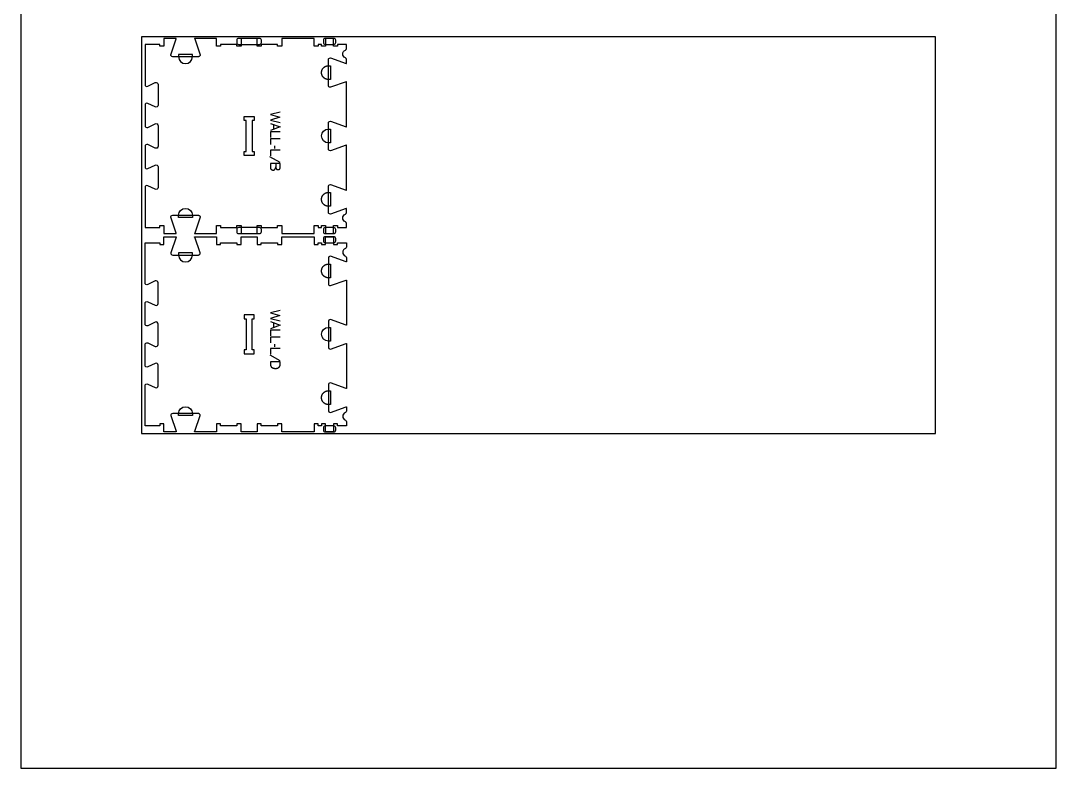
# Model space of a CAD drawing. Extents: x -34195 to -31012, y -10461 to -4867.
# Drawn here: x -34195 to -31012, y -10461 to -8161 of the extents above; entities that cross this region are included whole.
import ezdxf

# ---------------------------------------------------------------- set-up
doc = ezdxf.new("R2010")
doc.units = 0
for name, color, linetype in [('0_SHEET_SPRUCEPLY_2440X122', 1, 'CONTINUOUS'), ('1_ANYTOOL_1MMDEEP_LABELS_S', 2, 'CONTINUOUS'), ('3_ANYTOOL_CUTTHROUGH_INSID', 4, 'CONTINUOUS'), ('4_ANYTOOL_CUTTHROUGH_OUTSI', 5, 'CONTINUOUS'), ('5_ANYTOOL_HALF_MILL_9MM_IN', 3, 'CONTINUOUS'), ('DONOTCUT', 18, 'CONTINUOUS')]:
    doc.layers.add(name, color=color, linetype=linetype)

msp = doc.modelspace()

# ---------------------------------------------------------------- linework, layer by layer
at = {"layer": '0_SHEET_SPRUCEPLY_2440X122'}
msp.add_lwpolyline([(-33823.6, -8211.2), (-33823.6, -9431.2), (-31383.6, -9431.2), (-31383.6, -8211.2)], close=True, dxfattribs=at)
at = {"layer": '1_ANYTOOL_1MMDEEP_LABELS_S'}
for points in [[(-33397.7, -8442.2), (-33427.7, -8449.9), (-33398.6, -8458.4), (-33427.7, -8466.9), (-33397.7, -8474.4)], [(-33427.7, -8476.9), (-33397.7, -8487.8), (-33427.7, -8498.9)], [(-33418.2, -8480.4), (-33418.2, -8495.3)], [(-33397.7, -8503.2), (-33427.7, -8503.2), (-33427.7, -8520.3)], [(-33397.7, -8525), (-33427.7, -8525), (-33427.7, -8542.1)], [(-33397.7, -8559.9), (-33427.7, -8559.9), (-33427.7, -8577)], [(-33413.9, -8554.7), (-33413.9, -8545.9)], [(-33398.2, -8597.1), (-33429, -8579.9)], [(-33397.7, -8600.5), (-33427.7, -8600.5), (-33427.7, -8610.2), (-33427.8, -8612.8), (-33427.8, -8613), (-33427.8, -8613.2), (-33427.8, -8613.4), (-33427.8, -8613.7), (-33427.8, -8613.9), (-33427.8, -8614.1), (-33427.8, -8614.3), (-33427.7, -8614.5), (-33427.7, -8614.7), (-33427.6, -8614.9), (-33427.6, -8615.1), (-33427.5, -8615.3), (-33427.5, -8615.5), (-33427.4, -8615.7), (-33427.3, -8615.9), (-33427.3, -8616), (-33427.2, -8616.2), (-33427.1, -8616.4), (-33427, -8616.6), (-33426.9, -8616.7), (-33426.8, -8616.9), (-33426.7, -8617.1), (-33426.5, -8617.2), (-33426.4, -8617.4), (-33426.3, -8617.5), (-33426.2, -8617.7), (-33426, -8617.8), (-33425.9, -8618), (-33425.7, -8618.1), (-33425.6, -8618.3), (-33425.4, -8618.4), (-33425.2, -8618.5), (-33425.1, -8618.7), (-33424.9, -8618.8), (-33424.7, -8618.9), (-33424.6, -8619), (-33424.4, -8619.1), (-33424.2, -8619.2), (-33424, -8619.3), (-33423.8, -8619.4), (-33423.7, -8619.5), (-33423.5, -8619.6), (-33423.3, -8619.7), (-33423.1, -8619.8), (-33422.9, -8619.9), (-33422.7, -8619.9), (-33422.6, -8620), (-33422.4, -8620.1), (-33422.2, -8620.1), (-33422, -8620.2), (-33421.8, -8620.3), (-33421.6, -8620.3), (-33421.4, -8620.4), (-33421.2, -8620.4), (-33421, -8620.4), (-33420.8, -8620.5), (-33420.6, -8620.5), (-33420.4, -8620.5), (-33420.2, -8620.6), (-33420, -8620.6), (-33419.8, -8620.6), (-33419.6, -8620.6), (-33419.4, -8620.6), (-33419.2, -8620.6), (-33419, -8620.6), (-33418.7, -8620.6), (-33418.5, -8620.6), (-33418.2, -8620.6), (-33418, -8620.5), (-33417.8, -8620.5), (-33417.5, -8620.5), (-33417.3, -8620.4), (-33417.1, -8620.4), (-33416.9, -8620.3), (-33416.7, -8620.3), (-33416.5, -8620.2), (-33416.3, -8620.1), (-33416.1, -8620), (-33415.9, -8620), (-33415.7, -8619.9), (-33415.6, -8619.8), (-33415.5, -8619.8), (-33415.5, -8619.7), (-33415.4, -8619.7), (-33415.3, -8619.6), (-33415.2, -8619.6), (-33415.1, -8619.5), (-33415, -8619.5), (-33414.9, -8619.4), (-33414.9, -8619.4), (-33414.8, -8619.3), (-33414.7, -8619.2), (-33414.6, -8619.2), (-33414.6, -8619.1), (-33414.5, -8619), (-33414.4, -8619), (-33414.3, -8618.9), (-33414.3, -8618.8), (-33414.2, -8618.8), (-33414.1, -8618.7), (-33414, -8618.6), (-33414, -8618.5), (-33413.9, -8618.4), (-33413.7, -8618.2), (-33413.6, -8618), (-33413.5, -8617.9), (-33413.4, -8617.7), (-33413.2, -8617.3), (-33412.9, -8617), (-33412.8, -8616.6), (-33412.6, -8616.2), (-33412.4, -8615.8), (-33412.2, -8615.4), (-33412.1, -8615), (-33412, -8614.6), (-33411.8, -8614.2), (-33411.7, -8613.7), (-33411.6, -8613.3), (-33411.5, -8612.9), (-33411.5, -8612.4), (-33411.4, -8612), (-33411.3, -8611.5), (-33411.3, -8611.1)], [(-33411.4, -8600.5), (-33411.3, -8611.1), (-33411.3, -8611.5), (-33411.2, -8611.9), (-33411.2, -8612.3), (-33411.1, -8612.7), (-33411, -8613), (-33411, -8613.4), (-33410.9, -8613.8), (-33410.8, -8614.1), (-33410.7, -8614.5), (-33410.6, -8614.8), (-33410.5, -8615.2), (-33410.3, -8615.5), (-33410.2, -8615.8), (-33410, -8616.2), (-33409.9, -8616.5), (-33409.7, -8616.8), (-33409.7, -8616.9), (-33409.6, -8617), (-33409.6, -8617), (-33409.5, -8617.1), (-33409.5, -8617.2), (-33409.4, -8617.3), (-33409.4, -8617.3), (-33409.3, -8617.4), (-33409.3, -8617.5), (-33409.2, -8617.5), (-33409.2, -8617.6), (-33409.1, -8617.7), (-33409.1, -8617.7), (-33409, -8617.8), (-33408.9, -8617.9), (-33408.9, -8617.9), (-33408.8, -8618), (-33408.7, -8618), (-33408.7, -8618.1), (-33408.6, -8618.1), (-33408.5, -8618.2), (-33408.5, -8618.2), (-33408.4, -8618.3), (-33408.3, -8618.3), (-33408.2, -8618.4), (-33408.2, -8618.4), (-33408.1, -8618.5), (-33408, -8618.5), (-33407.9, -8618.6), (-33407.8, -8618.6), (-33407.8, -8618.7), (-33407.7, -8618.7), (-33407.6, -8618.7), (-33407.5, -8618.8), (-33407.3, -8618.8), (-33407.1, -8618.9), (-33406.9, -8619), (-33406.7, -8619), (-33406.5, -8619.1), (-33406.3, -8619.1), (-33406.1, -8619.2), (-33405.9, -8619.2), (-33405.7, -8619.2), (-33405.5, -8619.3), (-33405.2, -8619.3), (-33405, -8619.3), (-33404.7, -8619.3), (-33404.5, -8619.3), (-33404.2, -8619.3), (-33403.8, -8619.3), (-33403.6, -8619.3), (-33403.4, -8619.3), (-33403.2, -8619.3), (-33403.1, -8619.3), (-33402.9, -8619.2), (-33402.7, -8619.2), (-33402.5, -8619.2), (-33402.4, -8619.2), (-33402.2, -8619.1), (-33402, -8619.1), (-33401.9, -8619), (-33401.7, -8619), (-33401.5, -8619), (-33401.4, -8618.9), (-33401.2, -8618.8), (-33401.1, -8618.8), (-33400.9, -8618.7), (-33400.8, -8618.7), (-33400.7, -8618.6), (-33400.5, -8618.5), (-33400.4, -8618.5), (-33400.3, -8618.4), (-33400.2, -8618.3), (-33400, -8618.2), (-33399.9, -8618.1), (-33399.8, -8618), (-33399.7, -8617.9), (-33399.6, -8617.9), (-33399.5, -8617.8), (-33399.4, -8617.6), (-33399.3, -8617.5), (-33399.2, -8617.4), (-33399.1, -8617.3), (-33399, -8617.2), (-33398.9, -8617.1), (-33398.8, -8617), (-33398.7, -8616.8), (-33398.7, -8616.7), (-33398.6, -8616.6), (-33398.5, -8616.4), (-33398.4, -8616.3), (-33398.4, -8616.2), (-33398.3, -8616), (-33398.3, -8615.9), (-33398.2, -8615.7), (-33398.2, -8615.6), (-33398.1, -8615.4), (-33398.1, -8615.2), (-33398, -8615.1), (-33398, -8614.9), (-33397.9, -8614.7), (-33397.9, -8614.6), (-33397.9, -8614.4), (-33397.8, -8614.2), (-33397.8, -8614), (-33397.8, -8613.8), (-33397.8, -8613.6), (-33397.8, -8613.4), (-33397.8, -8613), (-33397.7, -8612.6), (-33397.7, -8600.5)], [(-33397.6, -9052.1), (-33427.6, -9059.8), (-33398.5, -9068.2), (-33427.6, -9076.7), (-33397.6, -9084.2)], [(-33427.6, -9086.8), (-33397.6, -9097.7), (-33427.6, -9108.7)], [(-33418, -9090.2), (-33418, -9105.2)], [(-33397.6, -9113), (-33427.6, -9113), (-33427.6, -9130.1)], [(-33397.6, -9134.8), (-33427.6, -9134.8), (-33427.6, -9151.9)], [(-33413.7, -9164.6), (-33413.8, -9155.8)], [(-33398, -9206.9), (-33428.8, -9189.8)], [(-33397.6, -9169.7), (-33427.6, -9169.7), (-33427.6, -9186.8)]]:
    msp.add_lwpolyline(points, dxfattribs=at)
msp.add_lwpolyline([(-33397.6, -9210.4), (-33427.6, -9210.4), (-33427.5, -9218.9), (-33427.5, -9219.3), (-33427.5, -9219.7), (-33427.4, -9220.1), (-33427.4, -9220.5), (-33427.3, -9220.9), (-33427.3, -9221.3), (-33427.2, -9221.6), (-33427.1, -9222), (-33427.1, -9222.3), (-33427, -9222.7), (-33426.9, -9223), (-33426.7, -9223.3), (-33426.6, -9223.6), (-33426.6, -9223.8), (-33426.5, -9223.9), (-33426.4, -9224.1), (-33426.3, -9224.2), (-33426.3, -9224.4), (-33426.2, -9224.5), (-33426.1, -9224.7), (-33426, -9224.8), (-33425.9, -9225), (-33425.9, -9225.1), (-33425.8, -9225.2), (-33425.7, -9225.4), (-33425.6, -9225.5), (-33425.5, -9225.6), (-33425.4, -9225.8), (-33425.3, -9225.9), (-33425.2, -9226), (-33425.1, -9226.1), (-33425, -9226.3), (-33424.9, -9226.4), (-33424.8, -9226.5), (-33424.6, -9226.6), (-33424.5, -9226.7), (-33424.4, -9226.8), (-33424.3, -9226.9), (-33424.2, -9227), (-33424, -9227.1), (-33423.9, -9227.2), (-33423.8, -9227.3), (-33423.6, -9227.4), (-33423.5, -9227.5), (-33423.4, -9227.6), (-33423.1, -9227.8), (-33422.8, -9228), (-33422.5, -9228.2), (-33421.9, -9228.5), (-33421.2, -9228.8), (-33420.6, -9229.1), (-33420, -9229.3), (-33419.3, -9229.5), (-33418.7, -9229.8), (-33418, -9230), (-33417.4, -9230.1), (-33416.7, -9230.3), (-33416, -9230.4), (-33415.4, -9230.5), (-33414.7, -9230.6), (-33414, -9230.7), (-33413.3, -9230.7), (-33412.6, -9230.8), (-33411.9, -9230.8), (-33411.3, -9230.8), (-33410.7, -9230.7), (-33410.1, -9230.7), (-33409.5, -9230.6), (-33409, -9230.5), (-33408.7, -9230.5), (-33408.4, -9230.4), (-33408.1, -9230.4), (-33407.8, -9230.3), (-33407.6, -9230.2), (-33407.3, -9230.2), (-33407, -9230.1), (-33406.7, -9230), (-33406.5, -9229.9), (-33406.2, -9229.8), (-33405.9, -9229.7), (-33405.7, -9229.6), (-33405.4, -9229.5), (-33405.1, -9229.4), (-33404.6, -9229.1), (-33404.1, -9228.9), (-33403.6, -9228.6), (-33403.1, -9228.3), (-33402.8, -9228.1), (-33402.5, -9227.9), (-33402.2, -9227.7), (-33401.9, -9227.5), (-33401.6, -9227.3), (-33401.4, -9227.1), (-33401.1, -9226.9), (-33400.9, -9226.6), (-33400.6, -9226.4), (-33400.4, -9226.2), (-33400.2, -9226), (-33400, -9225.7), (-33399.8, -9225.5), (-33399.6, -9225.3), (-33399.4, -9225), (-33399.3, -9224.8), (-33399.1, -9224.5), (-33399, -9224.3), (-33398.8, -9224), (-33398.7, -9223.8), (-33398.6, -9223.5), (-33398.5, -9223.2), (-33398.4, -9223), (-33398.3, -9222.7), (-33398.2, -9222.4), (-33398.1, -9222.1), (-33398, -9221.8), (-33398, -9221.6), (-33397.9, -9221.3), (-33397.9, -9221), (-33397.9, -9220.7), (-33397.9, -9220.4), (-33397.8, -9218), (-33397.7, -9215.5), (-33397.6, -9212.9)], close=True, dxfattribs=at)
at = {"layer": '3_ANYTOOL_CUTTHROUGH_INSID', "color": 4}
for points in [[(-33508.3, -8455.5), (-33478.1, -8455.5), (-33478.1, -8468), (-33484.1, -8468), (-33484.1, -8563.5), (-33478.1, -8563.5), (-33478.1, -8576), (-33508.6, -8576), (-33508.6, -8563.5), (-33502.6, -8563.5), (-33502.6, -8468), (-33508.6, -8468), (-33508.6, -8455.5)], [(-33508.3, -9186), (-33478.1, -9186), (-33478.1, -9173.5), (-33484.1, -9173.5), (-33484.1, -9078), (-33478.1, -9078), (-33478.1, -9065.5), (-33508.6, -9065.5), (-33508.6, -9078), (-33502.6, -9078), (-33502.6, -9173.5), (-33508.6, -9173.5), (-33508.6, -9186)]]:
    msp.add_lwpolyline(points, close=True, dxfattribs=at)
at = {"layer": '4_ANYTOOL_CUTTHROUGH_OUTSI', "color": 5}
for points in [[(-33768.1, -8234), (-33813.1, -8234), (-33813.1, -8357.4), (-33813.1, -8357.4, 0.551268), (-33804.9, -8362.6), (-33782, -8351.8, -0.551268), (-33773.1, -8357.4), (-33773.1, -8420.8, -0.551268), (-33782, -8426.4), (-33804.9, -8415.6, 0.551268), (-33813.1, -8420.8), (-33813.1, -8484.1, 0.551268), (-33804.9, -8489.3), (-33782, -8478.5, -0.551268), (-33773.1, -8484.1), (-33773.1, -8547.5, -0.551268), (-33782, -8553.1), (-33804.9, -8542.3, 0.551268), (-33813.1, -8547.5), (-33813.1, -8610.8, 0.551268), (-33804.9, -8616), (-33782, -8605.2, -0.551268), (-33773.1, -8610.8), (-33773.1, -8674.2, -0.551268), (-33782, -8679.8), (-33804.9, -8669, 0.551268), (-33813.1, -8674.2), (-33813.1, -8797.5), (-33768.1, -8797.5), (-33768.1, -8791.5), (-33755.6, -8791.5), (-33755.6, -8815.5), (-33717, -8815.5), (-33717, -8815.5, 0.061485), (-33717.2, -8814.2), (-33734.1, -8765.9), (-33734.1, -8765.8), (-33734.1, -8765.8), (-33734.1, -8765.8, -0.414214), (-33727.9, -8759.5), (-33649.9, -8759.5), (-33649.7, -8759.6), (-33649.6, -8759.6), (-33649.4, -8759.6), (-33649.3, -8759.6), (-33649.1, -8759.6), (-33649, -8759.6), (-33648.8, -8759.6), (-33648.7, -8759.7), (-33648.5, -8759.7), (-33648.4, -8759.7), (-33648.2, -8759.8), (-33648.1, -8759.8), (-33647.9, -8759.9), (-33647.8, -8759.9), (-33647.6, -8760), (-33647.5, -8760), (-33647.3, -8760.1), (-33647.2, -8760.2), (-33647.1, -8760.2), (-33646.9, -8760.3), (-33646.8, -8760.4), (-33646.7, -8760.4), (-33646.5, -8760.5), (-33646.4, -8760.6), (-33646.3, -8760.7), (-33646.2, -8760.8), (-33646, -8760.9), (-33645.9, -8761), (-33645.8, -8761.1), (-33645.7, -8761.2), (-33645.6, -8761.3), (-33645.5, -8761.4, -0.198912), (-33643.6, -8765.8), (-33643.6, -8765.8), (-33643.6, -8765.9), (-33660.5, -8814.2), (-33660.5, -8814.2, 0.061485), (-33660.8, -8815.5), (-33593.6, -8815.5), (-33593.6, -8791.5), (-33581.1, -8791.5), (-33581.1, -8797.5), (-33530.6, -8797.5), (-33530.6, -8791.5), (-33518.1, -8791.5), (-33518.1, -8815.5), (-33468.6, -8815.5), (-33468.6, -8791.5), (-33456.1, -8791.5), (-33456.1, -8797.5), (-33405.6, -8797.5), (-33405.6, -8791.5), (-33393.1, -8791.5), (-33393.1, -8815.5), (-33293.6, -8815.5), (-33293.6, -8791.5), (-33281.1, -8791.5), (-33281.1, -8797.5), (-33270.6, -8797.5), (-33270.6, -8791.5), (-33258.1, -8791.5), (-33258.1, -8815.5), (-33233.6, -8815.5), (-33233.6, -8791.5), (-33221.1, -8791.5), (-33221.1, -8797.5), (-33193.6, -8797.5), (-33193.6, -8785.1), (-33193.6, -8785.1, 0.317837), (-33197.4, -8779.7, -0.707107), (-33197.4, -8756.6, 0.317837), (-33193.6, -8751.2), (-33193.6, -8738.8, 0.061485), (-33195, -8739), (-33243.3, -8755.9), (-33243.3, -8755.9), (-33243.3, -8755.9), (-33243.3, -8755.9, -0.198912), (-33247.8, -8754.1), (-33247.9, -8754), (-33248, -8753.9), (-33248.1, -8753.8), (-33248.2, -8753.7), (-33248.3, -8753.6), (-33248.4, -8753.4), (-33248.4, -8753.3), (-33248.5, -8753.2), (-33248.6, -8753.1), (-33248.7, -8752.9), (-33248.8, -8752.8), (-33248.8, -8752.7), (-33248.9, -8752.5), (-33249, -8752.4), (-33249.1, -8752.2), (-33249.1, -8752.1), (-33249.2, -8751.9), (-33249.2, -8751.8), (-33249.3, -8751.7), (-33249.3, -8751.5), (-33249.4, -8751.4), (-33249.4, -8751.2), (-33249.4, -8751.1), (-33249.5, -8750.9), (-33249.5, -8750.8), (-33249.5, -8750.6), (-33249.5, -8750.5), (-33249.6, -8750.3), (-33249.6, -8750.2), (-33249.6, -8750), (-33249.6, -8749.8), (-33249.6, -8749.7), (-33249.6, -8671.7, -0.414214), (-33243.3, -8665.4), (-33243.3, -8665.4), (-33243.3, -8665.5), (-33195, -8682.4), (-33195, -8682.4, 0.061485), (-33193.6, -8682.6), (-33193.6, -8543.9, 0.061485), (-33195, -8544.1), (-33243.3, -8561), (-33243.3, -8561), (-33243.3, -8561), (-33243.3, -8561, -0.198912), (-33247.8, -8559.2), (-33247.9, -8559.1), (-33248, -8559), (-33248.1, -8558.9), (-33248.2, -8558.8), (-33248.3, -8558.7), (-33248.4, -8558.5), (-33248.4, -8558.4), (-33248.5, -8558.3), (-33248.6, -8558.2), (-33248.7, -8558), (-33248.8, -8557.9), (-33248.8, -8557.8), (-33248.9, -8557.6), (-33249, -8557.5), (-33249.1, -8557.3), (-33249.1, -8557.2), (-33249.2, -8557), (-33249.2, -8556.9), (-33249.3, -8556.8), (-33249.3, -8556.6), (-33249.4, -8556.5), (-33249.4, -8556.3), (-33249.4, -8556.2), (-33249.5, -8556), (-33249.5, -8555.9), (-33249.5, -8555.7), (-33249.5, -8555.6), (-33249.6, -8555.4), (-33249.6, -8555.3), (-33249.6, -8555.1), (-33249.6, -8554.9), (-33249.6, -8554.8), (-33249.6, -8476.8), (-33249.6, -8476.6), (-33249.6, -8476.5), (-33249.6, -8476.3), (-33249.6, -8476.2), (-33249.5, -8476), (-33249.5, -8475.9), (-33249.5, -8475.7), (-33249.5, -8475.6), (-33249.4, -8475.4), (-33249.4, -8475.3), (-33249.4, -8475.1), (-33249.3, -8475), (-33249.3, -8474.8), (-33249.2, -8474.7), (-33249.2, -8474.6), (-33249.1, -8474.4), (-33249.1, -8474.3), (-33249, -8474.1), (-33248.9, -8474), (-33248.8, -8473.8), (-33248.8, -8473.7), (-33248.7, -8473.6), (-33248.6, -8473.4), (-33248.5, -8473.3), (-33248.4, -8473.2), (-33248.4, -8473.1), (-33248.3, -8472.9), (-33248.2, -8472.8), (-33248.1, -8472.7), (-33248, -8472.6), (-33247.9, -8472.5), (-33247.8, -8472.4, -0.198912), (-33243.3, -8470.5), (-33243.3, -8470.5), (-33243.3, -8470.6), (-33195, -8487.5), (-33195, -8487.5, 0.061485), (-33193.6, -8487.7), (-33193.6, -8349, 0.061485), (-33195, -8349.2), (-33243.3, -8366.1), (-33243.3, -8366.1), (-33243.3, -8366.1), (-33243.3, -8366.1, -0.414214), (-33249.6, -8359.9), (-33249.6, -8281.9), (-33249.6, -8281.7), (-33249.6, -8281.6), (-33249.6, -8281.4), (-33249.6, -8281.3), (-33249.5, -8281.1), (-33249.5, -8281), (-33249.5, -8280.8), (-33249.5, -8280.7), (-33249.4, -8280.5), (-33249.4, -8280.4), (-33249.4, -8280.2), (-33249.3, -8280.1), (-33249.3, -8279.9), (-33249.2, -8279.8), (-33249.2, -8279.7), (-33249.1, -8279.5), (-33249.1, -8279.4), (-33249, -8279.2), (-33248.9, -8279.1), (-33248.8, -8278.9), (-33248.8, -8278.8), (-33248.7, -8278.7), (-33248.6, -8278.5), (-33248.5, -8278.4), (-33248.4, -8278.3), (-33248.4, -8278.2), (-33248.3, -8278), (-33248.2, -8277.9), (-33248.1, -8277.8), (-33248, -8277.7), (-33247.9, -8277.6), (-33247.8, -8277.5, -0.198912), (-33243.3, -8275.6), (-33243.3, -8275.6), (-33243.3, -8275.7), (-33195, -8292.6), (-33195, -8292.6, 0.061485), (-33193.6, -8292.8), (-33193.6, -8280.4, 0.317837), (-33197.4, -8275, -0.707107), (-33197.4, -8251.9, 0.317837), (-33193.6, -8246.5), (-33193.6, -8234), (-33221.1, -8234), (-33221.1, -8240), (-33233.6, -8240), (-33233.6, -8216), (-33258.1, -8216), (-33258.1, -8240), (-33270.6, -8240), (-33270.6, -8234), (-33281.1, -8234), (-33281.1, -8240), (-33293.6, -8240), (-33293.6, -8216), (-33343.3, -8216), (-33393.1, -8216), (-33393.1, -8240), (-33405.6, -8240), (-33405.6, -8234), (-33456.1, -8234), (-33456.1, -8240), (-33468.6, -8240), (-33468.6, -8216), (-33518.1, -8216), (-33518.1, -8240), (-33530.6, -8240), (-33530.6, -8234), (-33581.1, -8234), (-33581.1, -8240), (-33593.6, -8240), (-33593.6, -8216), (-33660.8, -8216), (-33660.8, -8216, 0.061485), (-33660.5, -8217.4), (-33643.6, -8265.7), (-33643.6, -8265.8), (-33643.6, -8265.8), (-33643.6, -8265.8, -0.198912), (-33645.5, -8270.2), (-33645.6, -8270.3), (-33645.7, -8270.4), (-33645.8, -8270.5), (-33645.9, -8270.6), (-33646, -8270.7), (-33646.2, -8270.8), (-33646.3, -8270.9), (-33646.4, -8271), (-33646.5, -8271.1), (-33646.7, -8271.2), (-33646.8, -8271.2), (-33646.9, -8271.3), (-33647.1, -8271.4), (-33647.2, -8271.4), (-33647.3, -8271.5), (-33647.5, -8271.6), (-33647.6, -8271.6), (-33647.8, -8271.7), (-33647.9, -8271.7), (-33648.1, -8271.8), (-33648.2, -8271.8), (-33648.4, -8271.9), (-33648.5, -8271.9), (-33648.7, -8271.9), (-33648.8, -8272), (-33649, -8272), (-33649.1, -8272), (-33649.3, -8272), (-33649.4, -8272), (-33649.6, -8272), (-33649.7, -8272), (-33649.9, -8272), (-33727.9, -8272, -0.414214), (-33734.1, -8265.8), (-33734.1, -8265.8), (-33734.1, -8265.7), (-33717.2, -8217.4), (-33717.2, -8217.4, 0.061485), (-33717, -8216), (-33755.6, -8216), (-33755.6, -8240), (-33768.1, -8240), (-33768.1, -8234)], [(-33193.6, -9348.8), (-33193.6, -9361.2, -0.317837), (-33197.4, -9366.6, 0.707107), (-33197.4, -9389.7, -0.317837), (-33193.6, -9395.1), (-33193.6, -9407.5), (-33221.1, -9407.5), (-33221.1, -9401.5), (-33233.6, -9401.5), (-33233.6, -9425.5), (-33258.1, -9425.5), (-33258.1, -9401.5), (-33270.6, -9401.5), (-33270.6, -9407.5), (-33281.1, -9407.5), (-33281.1, -9401.5), (-33293.6, -9401.5), (-33293.6, -9425.5), (-33393.1, -9425.5), (-33393.1, -9401.5), (-33405.6, -9401.5), (-33405.6, -9407.5), (-33456.1, -9407.5), (-33456.1, -9401.5), (-33468.6, -9401.5), (-33468.6, -9425.5), (-33518.1, -9425.5), (-33518.1, -9401.5), (-33530.6, -9401.5), (-33530.6, -9407.5), (-33581.1, -9407.5), (-33581.1, -9401.5), (-33593.6, -9401.5), (-33593.6, -9425.5), (-33660.8, -9425.5), (-33660.8, -9425.5, -0.061485), (-33660.5, -9424.2), (-33643.6, -9375.9), (-33643.6, -9375.8), (-33643.6, -9375.8), (-33643.6, -9375.8, 0.198912), (-33645.5, -9371.4), (-33645.6, -9371.3), (-33645.7, -9371.2), (-33645.8, -9371.1), (-33645.9, -9371), (-33646, -9370.9), (-33646.2, -9370.8), (-33646.3, -9370.7), (-33646.4, -9370.6), (-33646.5, -9370.5), (-33646.7, -9370.4), (-33646.8, -9370.4), (-33646.9, -9370.3), (-33647.1, -9370.2), (-33647.2, -9370.2), (-33647.3, -9370.1), (-33647.5, -9370), (-33647.6, -9370), (-33647.8, -9369.9), (-33647.9, -9369.9), (-33648.1, -9369.8), (-33648.2, -9369.8), (-33648.4, -9369.7), (-33648.5, -9369.7), (-33648.7, -9369.7), (-33648.8, -9369.6), (-33649, -9369.6), (-33649.1, -9369.6), (-33649.3, -9369.6), (-33649.4, -9369.6), (-33649.6, -9369.6), (-33649.7, -9369.6), (-33649.9, -9369.5), (-33727.9, -9369.5, 0.414214), (-33734.1, -9375.8), (-33734.1, -9375.8), (-33734.1, -9375.9), (-33717.2, -9424.2), (-33717.2, -9424.2, -0.061485), (-33717, -9425.5), (-33755.6, -9425.5), (-33755.6, -9401.5), (-33768.1, -9401.5), (-33768.1, -9407.5), (-33813.1, -9407.5), (-33813.1, -9284.2), (-33813.1, -9284.2, -0.551268), (-33804.9, -9279), (-33782, -9289.8, 0.551268), (-33773.1, -9284.2), (-33773.1, -9220.8, 0.551268), (-33782, -9215.2), (-33804.9, -9226, -0.551268), (-33813.1, -9220.8), (-33813.1, -9157.5, -0.551268), (-33804.9, -9152.3), (-33782, -9163.1, 0.551268), (-33773.1, -9157.5), (-33773.1, -9094.1, 0.551268), (-33782, -9088.5), (-33804.9, -9099.3, -0.551268), (-33813.1, -9094.1), (-33813.1, -9030.8, -0.551268), (-33804.9, -9025.6), (-33782, -9036.4, 0.551268), (-33773.1, -9030.8), (-33773.1, -8967.4, 0.551268), (-33782, -8961.8), (-33804.9, -8972.6, -0.551268), (-33813.1, -8967.4), (-33813.1, -8844), (-33768.1, -8844), (-33768.1, -8850), (-33755.6, -8850), (-33755.6, -8826), (-33717, -8826), (-33717, -8826, -0.061485), (-33717.2, -8827.4), (-33734.1, -8875.7), (-33734.1, -8875.8), (-33734.1, -8875.8), (-33734.1, -8875.8, 0.414214), (-33727.9, -8882), (-33649.9, -8882), (-33649.7, -8882), (-33649.6, -8882), (-33649.4, -8882), (-33649.3, -8882), (-33649.1, -8882), (-33649, -8882), (-33648.8, -8882), (-33648.7, -8881.9), (-33648.5, -8881.9), (-33648.4, -8881.9), (-33648.2, -8881.8), (-33648.1, -8881.8), (-33647.9, -8881.7), (-33647.8, -8881.7), (-33647.6, -8881.6), (-33647.5, -8881.6), (-33647.3, -8881.5), (-33647.2, -8881.4), (-33647.1, -8881.4), (-33646.9, -8881.3), (-33646.8, -8881.2), (-33646.7, -8881.2), (-33646.5, -8881.1), (-33646.4, -8881), (-33646.3, -8880.9), (-33646.2, -8880.8), (-33646, -8880.7), (-33645.9, -8880.6), (-33645.8, -8880.5), (-33645.7, -8880.4), (-33645.6, -8880.3), (-33645.5, -8880.2, 0.198912), (-33643.6, -8875.8), (-33643.6, -8875.8), (-33643.6, -8875.7), (-33660.5, -8827.4), (-33660.5, -8827.4, -0.061485), (-33660.8, -8826), (-33643.3, -8826), (-33593.6, -8826), (-33593.6, -8850), (-33581.1, -8850), (-33581.1, -8844), (-33530.6, -8844), (-33530.6, -8850), (-33518.1, -8850), (-33518.1, -8826), (-33468.6, -8826), (-33468.6, -8850), (-33456.1, -8850), (-33456.1, -8844), (-33405.6, -8844), (-33405.6, -8850), (-33393.1, -8850), (-33393.1, -8826), (-33343.3, -8826), (-33293.6, -8826), (-33293.6, -8850), (-33281.1, -8850), (-33281.1, -8844), (-33270.6, -8844), (-33270.6, -8850), (-33258.1, -8850), (-33258.1, -8826), (-33233.6, -8826), (-33233.6, -8850), (-33221.1, -8850), (-33221.1, -8844), (-33193.6, -8844), (-33193.6, -8856.5), (-33193.6, -8856.5, -0.317837), (-33197.4, -8861.9, 0.707107), (-33197.4, -8885, -0.317837), (-33193.6, -8890.4), (-33193.6, -8902.8, -0.061485), (-33195, -8902.6), (-33243.3, -8885.7), (-33243.3, -8885.6), (-33243.3, -8885.6), (-33243.3, -8885.6, 0.198912), (-33247.8, -8887.5), (-33247.9, -8887.6), (-33248, -8887.7), (-33248.1, -8887.8), (-33248.2, -8887.9), (-33248.3, -8888), (-33248.4, -8888.2), (-33248.4, -8888.3), (-33248.5, -8888.4), (-33248.6, -8888.5), (-33248.7, -8888.7), (-33248.8, -8888.8), (-33248.8, -8888.9), (-33248.9, -8889.1), (-33249, -8889.2), (-33249.1, -8889.4), (-33249.1, -8889.5), (-33249.2, -8889.7), (-33249.2, -8889.8), (-33249.3, -8889.9), (-33249.3, -8890.1), (-33249.4, -8890.2), (-33249.4, -8890.4), (-33249.4, -8890.5), (-33249.5, -8890.7), (-33249.5, -8890.8), (-33249.5, -8891), (-33249.5, -8891.1), (-33249.6, -8891.3), (-33249.6, -8891.4), (-33249.6, -8891.6), (-33249.6, -8891.7), (-33249.6, -8891.9), (-33249.6, -8969.9, 0.414214), (-33243.3, -8976.1), (-33243.3, -8976.1), (-33243.3, -8976.1), (-33195, -8959.2), (-33195, -8959.2, -0.061485), (-33193.6, -8959), (-33193.6, -9097.7, -0.061485), (-33195, -9097.5), (-33243.3, -9080.6), (-33243.3, -9080.5), (-33243.3, -9080.5), (-33243.3, -9080.5, 0.198912), (-33247.8, -9082.4), (-33247.9, -9082.5), (-33248, -9082.6), (-33248.1, -9082.7), (-33248.2, -9082.8), (-33248.3, -9082.9), (-33248.4, -9083.1), (-33248.4, -9083.2), (-33248.5, -9083.3), (-33248.6, -9083.4), (-33248.7, -9083.6), (-33248.8, -9083.7), (-33248.8, -9083.8), (-33248.9, -9084), (-33249, -9084.1), (-33249.1, -9084.3), (-33249.1, -9084.4), (-33249.2, -9084.6), (-33249.2, -9084.7), (-33249.3, -9084.8), (-33249.3, -9085), (-33249.4, -9085.1), (-33249.4, -9085.3), (-33249.4, -9085.4), (-33249.5, -9085.6), (-33249.5, -9085.7), (-33249.5, -9085.9), (-33249.5, -9086), (-33249.6, -9086.2), (-33249.6, -9086.3), (-33249.6, -9086.5), (-33249.6, -9086.6), (-33249.6, -9086.8), (-33249.6, -9164.8), (-33249.6, -9164.9), (-33249.6, -9165.1), (-33249.6, -9165.3), (-33249.6, -9165.4), (-33249.5, -9165.6), (-33249.5, -9165.7), (-33249.5, -9165.9), (-33249.5, -9166), (-33249.4, -9166.2), (-33249.4, -9166.3), (-33249.4, -9166.5), (-33249.3, -9166.6), (-33249.3, -9166.8), (-33249.2, -9166.9), (-33249.2, -9167), (-33249.1, -9167.2), (-33249.1, -9167.3), (-33249, -9167.5), (-33248.9, -9167.6), (-33248.8, -9167.8), (-33248.8, -9167.9), (-33248.7, -9168), (-33248.6, -9168.2), (-33248.5, -9168.3), (-33248.4, -9168.4), (-33248.4, -9168.5), (-33248.3, -9168.7), (-33248.2, -9168.8), (-33248.1, -9168.9), (-33248, -9169), (-33247.9, -9169.1), (-33247.8, -9169.2, 0.198912), (-33243.3, -9171), (-33243.3, -9171), (-33243.3, -9171), (-33195, -9154.1), (-33195, -9154.1, -0.061485), (-33193.6, -9153.9), (-33193.6, -9292.6, -0.061485), (-33195, -9292.4), (-33243.3, -9275.5), (-33243.3, -9275.4), (-33243.3, -9275.4), (-33243.3, -9275.4, 0.414214), (-33249.6, -9281.7), (-33249.6, -9359.7), (-33249.6, -9359.8), (-33249.6, -9360), (-33249.6, -9360.2), (-33249.6, -9360.3), (-33249.5, -9360.5), (-33249.5, -9360.6), (-33249.5, -9360.8), (-33249.5, -9360.9), (-33249.4, -9361.1), (-33249.4, -9361.2), (-33249.4, -9361.4), (-33249.3, -9361.5), (-33249.3, -9361.7), (-33249.2, -9361.8), (-33249.2, -9361.9), (-33249.1, -9362.1), (-33249.1, -9362.2), (-33249, -9362.4), (-33248.9, -9362.5), (-33248.8, -9362.7), (-33248.8, -9362.8), (-33248.7, -9362.9), (-33248.6, -9363.1), (-33248.5, -9363.2), (-33248.4, -9363.3), (-33248.4, -9363.4), (-33248.3, -9363.6), (-33248.2, -9363.7), (-33248.1, -9363.8), (-33248, -9363.9), (-33247.9, -9364), (-33247.8, -9364.1, 0.198912), (-33243.3, -9365.9), (-33243.3, -9365.9), (-33243.3, -9365.9), (-33195, -9349), (-33195, -9349, -0.061485)]]:
    msp.add_lwpolyline(points, format="xyb", close=True, dxfattribs=at)
at = {"layer": '5_ANYTOOL_HALF_MILL_9MM_IN', "color": 3}
for points in [[(-33525.2, -8215.5, 0.414214), (-33531.2, -8221.5), (-33531.2, -8228, 0.414214), (-33525.2, -8234), (-33461.5, -8234, 0.414214), (-33455.5, -8228), (-33455.5, -8221.5, 0.414214), (-33461.5, -8215.5)], [(-33259, -8215.5, 0.414214), (-33265, -8221.5), (-33265, -8228, 0.414214), (-33259, -8234), (-33232.7, -8234, 0.414214), (-33226.7, -8228), (-33226.7, -8221.5, 0.414214), (-33232.7, -8215.5)], [(-33710.1, -8271.8, 1), (-33667.6, -8271.8), (-33667.6, -8271.5), (-33667.6, -8265.5), (-33710.1, -8265.5), (-33710.1, -8271.5), (-33710.1, -8271.8)], [(-33249.3, -8537, -1), (-33249.3, -8494.5), (-33249.1, -8494.5), (-33243.1, -8494.5), (-33243.1, -8537), (-33249.1, -8537), (-33249.3, -8537)], [(-33710.1, -8759.8, -1), (-33667.6, -8759.8), (-33667.6, -8760), (-33667.6, -8766), (-33710.1, -8766), (-33710.1, -8760), (-33710.1, -8759.8)], [(-33525.2, -8797.5, 0.414214), (-33531.2, -8803.5), (-33531.2, -8810, 0.414214), (-33525.2, -8816), (-33461.5, -8816, 0.414214), (-33455.5, -8810), (-33455.5, -8803.5, 0.414214), (-33461.5, -8797.5)], [(-33259, -8797.5, 0.414214), (-33265, -8803.5), (-33265, -8810, 0.414214), (-33259, -8816), (-33232.7, -8816, 0.414214), (-33226.7, -8810), (-33226.7, -8803.5, 0.414214), (-33232.7, -8797.5)], [(-33259, -8825.5, 0.414214), (-33265, -8831.5), (-33265, -8838, 0.414214), (-33259, -8844), (-33232.7, -8844, 0.414214), (-33226.7, -8838), (-33226.7, -8831.5, 0.414214), (-33232.7, -8825.5)], [(-33710.1, -8881.8, 1), (-33667.6, -8881.8), (-33667.6, -8881.5), (-33667.6, -8875.5), (-33710.1, -8875.5), (-33710.1, -8881.5), (-33710.1, -8881.8)], [(-33249.3, -9147, -1), (-33249.3, -9104.5), (-33249.1, -9104.5), (-33243.1, -9104.5), (-33243.1, -9147), (-33249.1, -9147), (-33249.3, -9147)], [(-33710.1, -9369.8, -1), (-33667.6, -9369.8), (-33667.6, -9370), (-33667.6, -9376), (-33710.1, -9376), (-33710.1, -9370), (-33710.1, -9369.8)], [(-33259, -9407.5, 0.414214), (-33265, -9413.5), (-33265, -9420, 0.414214), (-33259, -9426), (-33232.7, -9426, 0.414214), (-33226.7, -9420), (-33226.7, -9413.5, 0.414214), (-33232.7, -9407.5)]]:
    msp.add_lwpolyline(points, format="xyb", close=True, dxfattribs=at)
for points in [[(-33249.3, -8342.1), (-33249.8, -8342.1), (-33250.3, -8342.1), (-33250.8, -8342.1), (-33251.2, -8342.1), (-33251.7, -8342), (-33252.2, -8342), (-33252.7, -8341.9), (-33253.2, -8341.8), (-33253.7, -8341.7), (-33254.2, -8341.6), (-33254.7, -8341.5), (-33255.2, -8341.3), (-33255.7, -8341.2), (-33256.2, -8341), (-33256.7, -8340.8), (-33257.2, -8340.7), (-33257.6, -8340.5), (-33258.1, -8340.2), (-33258.6, -8340), (-33259.1, -8339.8), (-33259.6, -8339.5), (-33260, -8339.3), (-33260.5, -8339), (-33261, -8338.7), (-33261.4, -8338.4), (-33261.9, -8338.1), (-33262.3, -8337.7), (-33262.7, -8337.4), (-33263.2, -8337), (-33263.6, -8336.7), (-33264, -8336.3), (-33264.4, -8335.9), (-33264.7, -8335.5), (-33265.1, -8335.1), (-33265.5, -8334.7), (-33265.8, -8334.3), (-33266.2, -8333.9), (-33266.5, -8333.4), (-33266.8, -8333), (-33267.1, -8332.5), (-33267.4, -8332.1), (-33267.7, -8331.6), (-33268, -8331.1), (-33268.2, -8330.7), (-33268.5, -8330.2), (-33268.7, -8329.7), (-33268.9, -8329.2), (-33269.1, -8328.7), (-33269.3, -8328.2), (-33269.5, -8327.7), (-33269.6, -8327.2), (-33269.8, -8326.7), (-33269.9, -8326.3), (-33270, -8325.8), (-33270.1, -8325.3), (-33270.2, -8324.8), (-33270.3, -8324.3), (-33270.4, -8323.8), (-33270.5, -8323.3), (-33270.5, -8322.8), (-33270.5, -8322.3), (-33270.6, -8321.8), (-33270.6, -8321.4), (-33270.6, -8320.9), (-33270.6, -8320.4), (-33270.6, -8320), (-33270.5, -8319.5), (-33270.5, -8319), (-33270.5, -8318.5), (-33270.4, -8318), (-33270.3, -8317.5), (-33270.2, -8317), (-33270.1, -8316.5), (-33270, -8316), (-33269.9, -8315.5), (-33269.8, -8315.1), (-33269.6, -8314.6), (-33269.5, -8314.1), (-33269.3, -8313.6), (-33269.1, -8313.1), (-33268.9, -8312.6), (-33268.7, -8312.1), (-33268.5, -8311.6), (-33268.2, -8311.1), (-33268, -8310.7), (-33267.7, -8310.2), (-33267.4, -8309.7), (-33267.1, -8309.3), (-33266.8, -8308.8), (-33266.5, -8308.4), (-33266.2, -8307.9), (-33265.8, -8307.5), (-33265.5, -8307.1), (-33265.1, -8306.7), (-33264.7, -8306.3), (-33264.4, -8305.9), (-33264, -8305.5), (-33263.6, -8305.1), (-33263.2, -8304.8), (-33262.7, -8304.4), (-33262.3, -8304.1), (-33261.9, -8303.7), (-33261.4, -8303.4), (-33261, -8303.1), (-33260.5, -8302.8), (-33260, -8302.5), (-33259.6, -8302.3), (-33259.1, -8302), (-33258.6, -8301.8), (-33258.1, -8301.6), (-33257.6, -8301.3), (-33257.2, -8301.1), (-33256.7, -8301), (-33256.2, -8300.8), (-33255.7, -8300.6), (-33255.2, -8300.5), (-33254.7, -8300.3), (-33254.2, -8300.2), (-33253.7, -8300.1), (-33253.2, -8300), (-33252.7, -8299.9), (-33252.2, -8299.8), (-33251.7, -8299.8), (-33251.2, -8299.7), (-33250.8, -8299.7), (-33250.3, -8299.7), (-33249.8, -8299.7), (-33249.3, -8299.6), (-33249.1, -8299.6), (-33243.1, -8299.6), (-33243.1, -8342.1), (-33249.1, -8342.1), (-33249.3, -8342.1)], [(-33249.3, -8731.9), (-33249.8, -8731.9), (-33250.3, -8731.9), (-33250.8, -8731.9), (-33251.2, -8731.9), (-33251.7, -8731.8), (-33252.2, -8731.8), (-33252.7, -8731.7), (-33253.2, -8731.6), (-33253.7, -8731.5), (-33254.2, -8731.4), (-33254.7, -8731.3), (-33255.2, -8731.1), (-33255.7, -8731), (-33256.2, -8730.8), (-33256.7, -8730.6), (-33257.2, -8730.5), (-33257.6, -8730.3), (-33258.1, -8730), (-33258.6, -8729.8), (-33259.1, -8729.6), (-33259.6, -8729.3), (-33260, -8729.1), (-33260.5, -8728.8), (-33261, -8728.5), (-33261.4, -8728.2), (-33261.9, -8727.9), (-33262.3, -8727.5), (-33262.7, -8727.2), (-33263.2, -8726.8), (-33263.6, -8726.5), (-33264, -8726.1), (-33264.4, -8725.7), (-33264.7, -8725.3), (-33265.1, -8724.9), (-33265.5, -8724.5), (-33265.8, -8724.1), (-33266.2, -8723.7), (-33266.5, -8723.2), (-33266.8, -8722.8), (-33267.1, -8722.3), (-33267.4, -8721.9), (-33267.7, -8721.4), (-33268, -8720.9), (-33268.2, -8720.5), (-33268.5, -8720), (-33268.7, -8719.5), (-33268.9, -8719), (-33269.1, -8718.5), (-33269.3, -8718), (-33269.5, -8717.5), (-33269.6, -8717), (-33269.8, -8716.5), (-33269.9, -8716.1), (-33270, -8715.6), (-33270.1, -8715.1), (-33270.2, -8714.6), (-33270.3, -8714.1), (-33270.4, -8713.6), (-33270.5, -8713.1), (-33270.5, -8712.6), (-33270.5, -8712.1), (-33270.6, -8711.6), (-33270.6, -8711.2), (-33270.6, -8710.7), (-33270.6, -8710.2), (-33270.6, -8709.8), (-33270.5, -8709.3), (-33270.5, -8708.8), (-33270.5, -8708.3), (-33270.4, -8707.8), (-33270.3, -8707.3), (-33270.2, -8706.8), (-33270.1, -8706.3), (-33270, -8705.8), (-33269.9, -8705.3), (-33269.8, -8704.9), (-33269.6, -8704.4), (-33269.5, -8703.9), (-33269.3, -8703.4), (-33269.1, -8702.9), (-33268.9, -8702.4), (-33268.7, -8701.9), (-33268.5, -8701.4), (-33268.2, -8700.9), (-33268, -8700.5), (-33267.7, -8700), (-33267.4, -8699.5), (-33267.1, -8699.1), (-33266.8, -8698.6), (-33266.5, -8698.2), (-33266.2, -8697.7), (-33265.8, -8697.3), (-33265.5, -8696.9), (-33265.1, -8696.5), (-33264.7, -8696.1), (-33264.4, -8695.7), (-33264, -8695.3), (-33263.6, -8694.9), (-33263.2, -8694.6), (-33262.7, -8694.2), (-33262.3, -8693.9), (-33261.9, -8693.5), (-33261.4, -8693.2), (-33261, -8692.9), (-33260.5, -8692.6), (-33260, -8692.3), (-33259.6, -8692.1), (-33259.1, -8691.8), (-33258.6, -8691.6), (-33258.1, -8691.4), (-33257.6, -8691.1), (-33257.2, -8690.9), (-33256.7, -8690.8), (-33256.2, -8690.6), (-33255.7, -8690.4), (-33255.2, -8690.3), (-33254.7, -8690.1), (-33254.2, -8690), (-33253.7, -8689.9), (-33253.2, -8689.8), (-33252.7, -8689.7), (-33252.2, -8689.6), (-33251.7, -8689.6), (-33251.2, -8689.5), (-33250.8, -8689.5), (-33250.3, -8689.5), (-33249.8, -8689.5), (-33249.3, -8689.4), (-33249.1, -8689.4), (-33243.1, -8689.4), (-33243.1, -8731.9), (-33249.1, -8731.9), (-33249.3, -8731.9)], [(-33249.3, -8952.1), (-33249.8, -8952.1), (-33250.3, -8952.1), (-33250.8, -8952.1), (-33251.2, -8952.1), (-33251.7, -8952), (-33252.2, -8952), (-33252.7, -8951.9), (-33253.2, -8951.8), (-33253.7, -8951.7), (-33254.2, -8951.6), (-33254.7, -8951.5), (-33255.2, -8951.3), (-33255.7, -8951.2), (-33256.2, -8951), (-33256.7, -8950.8), (-33257.2, -8950.7), (-33257.6, -8950.5), (-33258.1, -8950.2), (-33258.6, -8950), (-33259.1, -8949.8), (-33259.6, -8949.5), (-33260, -8949.3), (-33260.5, -8949), (-33261, -8948.7), (-33261.4, -8948.4), (-33261.9, -8948.1), (-33262.3, -8947.7), (-33262.7, -8947.4), (-33263.2, -8947), (-33263.6, -8946.7), (-33264, -8946.3), (-33264.4, -8945.9), (-33264.7, -8945.5), (-33265.1, -8945.1), (-33265.5, -8944.7), (-33265.8, -8944.3), (-33266.2, -8943.9), (-33266.5, -8943.4), (-33266.8, -8943), (-33267.1, -8942.5), (-33267.4, -8942.1), (-33267.7, -8941.6), (-33268, -8941.1), (-33268.2, -8940.7), (-33268.5, -8940.2), (-33268.7, -8939.7), (-33268.9, -8939.2), (-33269.1, -8938.7), (-33269.3, -8938.2), (-33269.5, -8937.7), (-33269.6, -8937.2), (-33269.8, -8936.7), (-33269.9, -8936.3), (-33270, -8935.8), (-33270.1, -8935.3), (-33270.2, -8934.8), (-33270.3, -8934.3), (-33270.4, -8933.8), (-33270.5, -8933.3), (-33270.5, -8932.8), (-33270.5, -8932.3), (-33270.6, -8931.8), (-33270.6, -8931.4), (-33270.6, -8930.9), (-33270.6, -8930.4), (-33270.6, -8930), (-33270.5, -8929.5), (-33270.5, -8929), (-33270.5, -8928.5), (-33270.4, -8928), (-33270.3, -8927.5), (-33270.2, -8927), (-33270.1, -8926.5), (-33270, -8926), (-33269.9, -8925.5), (-33269.8, -8925.1), (-33269.6, -8924.6), (-33269.5, -8924.1), (-33269.3, -8923.6), (-33269.1, -8923.1), (-33268.9, -8922.6), (-33268.7, -8922.1), (-33268.5, -8921.6), (-33268.2, -8921.1), (-33268, -8920.7), (-33267.7, -8920.2), (-33267.4, -8919.7), (-33267.1, -8919.3), (-33266.8, -8918.8), (-33266.5, -8918.4), (-33266.2, -8917.9), (-33265.8, -8917.5), (-33265.5, -8917.1), (-33265.1, -8916.7), (-33264.7, -8916.3), (-33264.4, -8915.9), (-33264, -8915.5), (-33263.6, -8915.1), (-33263.2, -8914.8), (-33262.7, -8914.4), (-33262.3, -8914.1), (-33261.9, -8913.7), (-33261.4, -8913.4), (-33261, -8913.1), (-33260.5, -8912.8), (-33260, -8912.5), (-33259.6, -8912.3), (-33259.1, -8912), (-33258.6, -8911.8), (-33258.1, -8911.6), (-33257.6, -8911.3), (-33257.2, -8911.1), (-33256.7, -8911), (-33256.2, -8910.8), (-33255.7, -8910.6), (-33255.2, -8910.5), (-33254.7, -8910.3), (-33254.2, -8910.2), (-33253.7, -8910.1), (-33253.2, -8910), (-33252.7, -8909.9), (-33252.2, -8909.8), (-33251.7, -8909.8), (-33251.2, -8909.7), (-33250.8, -8909.7), (-33250.3, -8909.7), (-33249.8, -8909.7), (-33249.3, -8909.6), (-33249.1, -8909.6), (-33243.1, -8909.6), (-33243.1, -8952.1), (-33249.1, -8952.1), (-33249.3, -8952.1)], [(-33249.3, -9341.9), (-33249.8, -9341.9), (-33250.3, -9341.9), (-33250.8, -9341.9), (-33251.2, -9341.9), (-33251.7, -9341.8), (-33252.2, -9341.8), (-33252.7, -9341.7), (-33253.2, -9341.6), (-33253.7, -9341.5), (-33254.2, -9341.4), (-33254.7, -9341.3), (-33255.2, -9341.1), (-33255.7, -9341), (-33256.2, -9340.8), (-33256.7, -9340.6), (-33257.2, -9340.5), (-33257.6, -9340.3), (-33258.1, -9340), (-33258.6, -9339.8), (-33259.1, -9339.6), (-33259.6, -9339.3), (-33260, -9339.1), (-33260.5, -9338.8), (-33261, -9338.5), (-33261.4, -9338.2), (-33261.9, -9337.9), (-33262.3, -9337.5), (-33262.7, -9337.2), (-33263.2, -9336.8), (-33263.6, -9336.5), (-33264, -9336.1), (-33264.4, -9335.7), (-33264.7, -9335.3), (-33265.1, -9334.9), (-33265.5, -9334.5), (-33265.8, -9334.1), (-33266.2, -9333.7), (-33266.5, -9333.2), (-33266.8, -9332.8), (-33267.1, -9332.3), (-33267.4, -9331.9), (-33267.7, -9331.4), (-33268, -9330.9), (-33268.2, -9330.5), (-33268.5, -9330), (-33268.7, -9329.5), (-33268.9, -9329), (-33269.1, -9328.5), (-33269.3, -9328), (-33269.5, -9327.5), (-33269.6, -9327), (-33269.8, -9326.5), (-33269.9, -9326.1), (-33270, -9325.6), (-33270.1, -9325.1), (-33270.2, -9324.6), (-33270.3, -9324.1), (-33270.4, -9323.6), (-33270.5, -9323.1), (-33270.5, -9322.6), (-33270.5, -9322.1), (-33270.6, -9321.6), (-33270.6, -9321.2), (-33270.6, -9320.7), (-33270.6, -9320.2), (-33270.6, -9319.8), (-33270.5, -9319.3), (-33270.5, -9318.8), (-33270.5, -9318.3), (-33270.4, -9317.8), (-33270.3, -9317.3), (-33270.2, -9316.8), (-33270.1, -9316.3), (-33270, -9315.8), (-33269.9, -9315.3), (-33269.8, -9314.9), (-33269.6, -9314.4), (-33269.5, -9313.9), (-33269.3, -9313.4), (-33269.1, -9312.9), (-33268.9, -9312.4), (-33268.7, -9311.9), (-33268.5, -9311.4), (-33268.2, -9310.9), (-33268, -9310.5), (-33267.7, -9310), (-33267.4, -9309.5), (-33267.1, -9309.1), (-33266.8, -9308.6), (-33266.5, -9308.2), (-33266.2, -9307.7), (-33265.8, -9307.3), (-33265.5, -9306.9), (-33265.1, -9306.5), (-33264.7, -9306.1), (-33264.4, -9305.7), (-33264, -9305.3), (-33263.6, -9304.9), (-33263.2, -9304.6), (-33262.7, -9304.2), (-33262.3, -9303.9), (-33261.9, -9303.5), (-33261.4, -9303.2), (-33261, -9302.9), (-33260.5, -9302.6), (-33260, -9302.3), (-33259.6, -9302.1), (-33259.1, -9301.8), (-33258.6, -9301.6), (-33258.1, -9301.4), (-33257.6, -9301.1), (-33257.2, -9300.9), (-33256.7, -9300.8), (-33256.2, -9300.6), (-33255.7, -9300.4), (-33255.2, -9300.3), (-33254.7, -9300.1), (-33254.2, -9300), (-33253.7, -9299.9), (-33253.2, -9299.8), (-33252.7, -9299.7), (-33252.2, -9299.6), (-33251.7, -9299.6), (-33251.2, -9299.5), (-33250.8, -9299.5), (-33250.3, -9299.5), (-33249.8, -9299.5), (-33249.3, -9299.4), (-33249.1, -9299.4), (-33243.1, -9299.4), (-33243.1, -9341.9), (-33249.1, -9341.9), (-33249.3, -9341.9)]]:
    msp.add_lwpolyline(points, close=True, dxfattribs=at)
at = {"layer": 'DONOTCUT'}
msp.add_lwpolyline([(-34195.3, -10460.6), (-31011.9, -10460.6), (-31011.9, -4867.2), (-34195.3, -4867.2)], close=True, dxfattribs=at)

doc.saveas('drawing.dxf')
